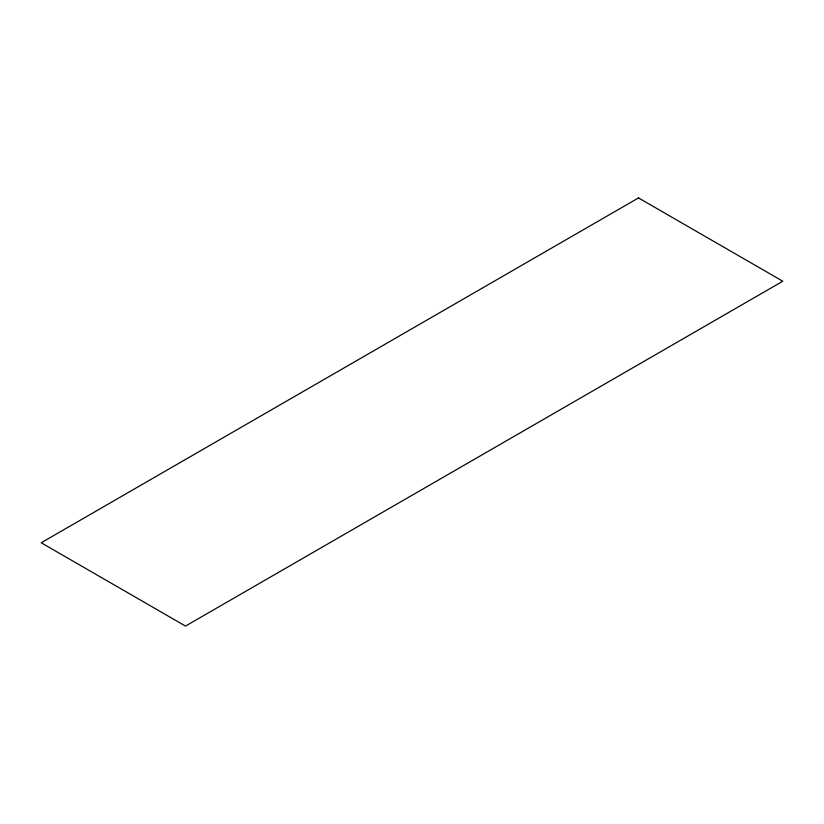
<?xml version="1.0" encoding="UTF-8"?>
<svg xmlns="http://www.w3.org/2000/svg" width="824" height="824" viewBox="0 0 824 824"><rect width="100%" height="100%" fill="white"/><g stroke="black" fill="none" stroke-linecap="round" stroke-linejoin="round"><path stroke-width="1.24" d="M638.497 197.925L41.2 542.769L185.503 626.075L782.8 281.231L638.497 197.925"/></g></svg>
